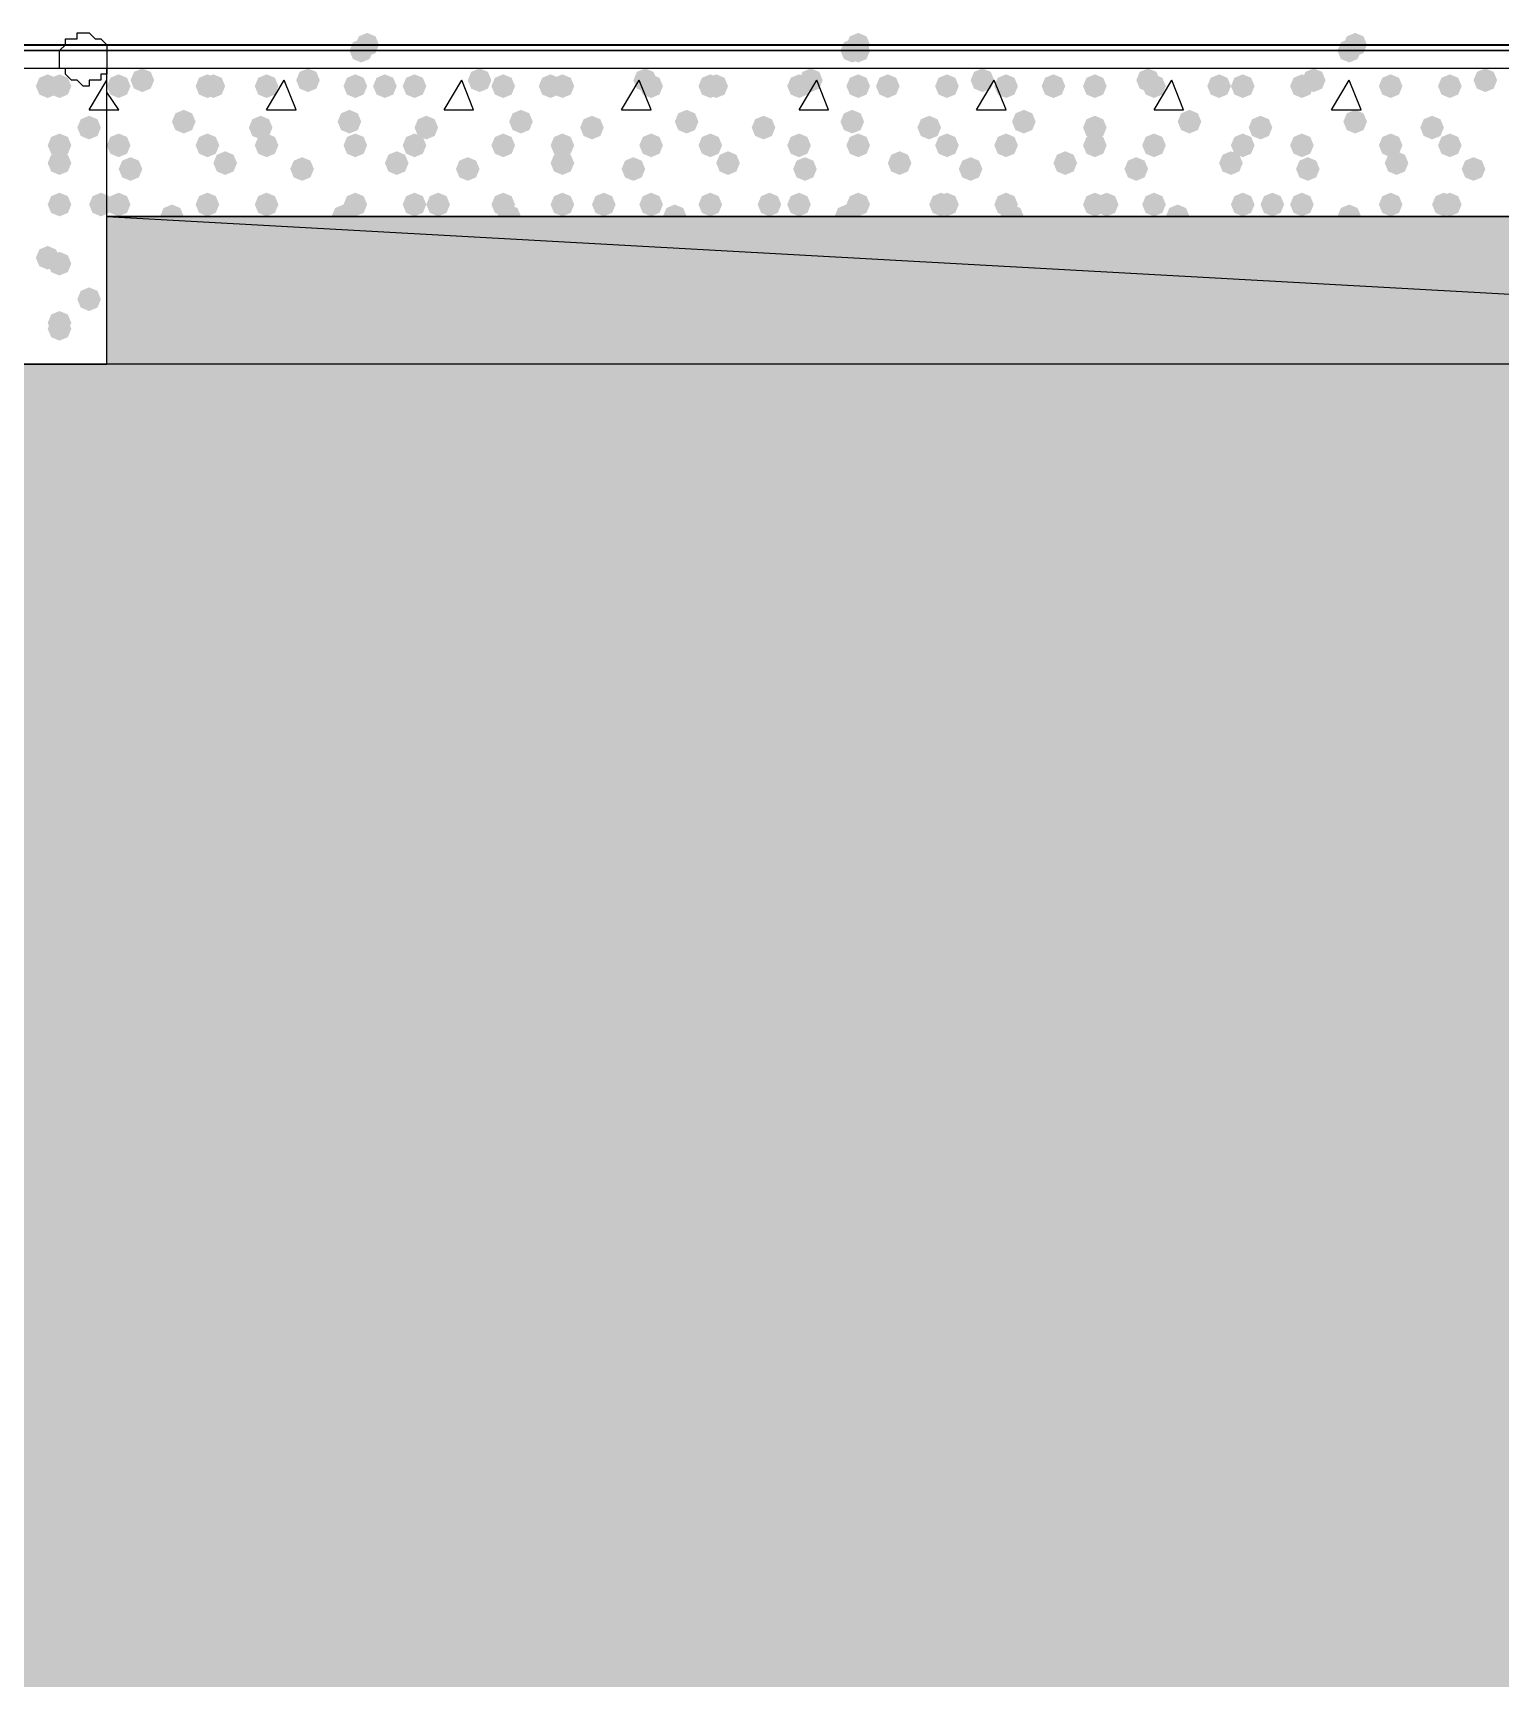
# Model space of a CAD drawing. Header units: millimetres. Extents: x 0 to 420, y 0 to 297.
# Drawn here: x 322.56 to 333.06, y 232.11 to 243.88 of the extents above; entities that cross this region are included whole.
import ezdxf

# ---------------------------------------------------------------- set-up
doc = ezdxf.new("R2010")
doc.units = ezdxf.units.MM
doc.layers.get('0').update_dxf_attribs({"linetype": 'CONTINUOUS'})

msp = doc.modelspace()

# ---------------------------------------------------------------- hatches: boundary and pattern name
at = {"true_color": 0x0000fe}
for points in [[(325.035333, 243.797667), (325.010463, 243.737871), (324.950667, 243.713), (324.890871, 243.737871), (324.866, 243.797667), (324.890871, 243.857462), (324.950667, 243.882333), (325.010462, 243.857463)], [(328.549, 243.797667), (328.524129, 243.737871), (328.464333, 243.713), (328.404537, 243.737871), (328.379667, 243.797667), (328.404537, 243.857462), (328.464333, 243.882333), (328.524129, 243.857463)], [(332.105, 243.797667), (332.080129, 243.737871), (332.020333, 243.713), (331.960537, 243.737871), (331.935667, 243.797667), (331.960537, 243.857462), (332.020333, 243.882333), (332.080129, 243.857463)], [(324.993, 243.755333), (324.968129, 243.695537), (324.908333, 243.670667), (324.848538, 243.695537), (324.823667, 243.755333), (324.848537, 243.815129), (324.908333, 243.84), (324.968129, 243.815129)], [(324.993, 243.755333), (324.968129, 243.695537), (324.908333, 243.670667), (324.848538, 243.695537), (324.823667, 243.755333), (324.848537, 243.815129), (324.908333, 243.84), (324.968129, 243.815129)], [(324.993, 243.755333), (324.968129, 243.695537), (324.908333, 243.670667), (324.848538, 243.695537), (324.823667, 243.755333), (324.848537, 243.815129), (324.908333, 243.84), (324.968129, 243.815129)], [(328.506667, 243.755333), (328.481796, 243.695537), (328.422, 243.670667), (328.362204, 243.695537), (328.337333, 243.755333), (328.362204, 243.815129), (328.422, 243.84), (328.481796, 243.815129)], [(328.506667, 243.755333), (328.481796, 243.695537), (328.422, 243.670667), (328.362204, 243.695537), (328.337333, 243.755333), (328.362204, 243.815129), (328.422, 243.84), (328.481796, 243.815129)], [(328.549, 243.755333), (328.524129, 243.695537), (328.464333, 243.670667), (328.404537, 243.695537), (328.379667, 243.755333), (328.404537, 243.815129), (328.464333, 243.84), (328.524129, 243.815129)], [(332.062667, 243.755333), (332.037796, 243.695537), (331.978, 243.670667), (331.918204, 243.695537), (331.893333, 243.755333), (331.918204, 243.815129), (331.978, 243.84), (332.037796, 243.815129)], [(332.062667, 243.755333), (332.037796, 243.695537), (331.978, 243.670667), (331.918204, 243.695537), (331.893333, 243.755333), (331.918204, 243.815129), (331.978, 243.84), (332.037796, 243.815129)], [(332.062667, 243.755333), (332.037796, 243.695537), (331.978, 243.670667), (331.918204, 243.695537), (331.893333, 243.755333), (331.918204, 243.815129), (331.978, 243.84), (332.037796, 243.815129)]]:
    msp.add_hatch(color=0, dxfattribs=at).paths.add_polyline_path(points, flags=0)
at = {"true_color": 0x000007}
h = msp.add_hatch(color=0, dxfattribs=at)
h.paths.add_polyline_path([(31.284333, 243.755333), (379.73, 243.755333)], flags=0)
h.paths.add_polyline_path([(379.73, 243.755333), (31.284333, 243.755333)], flags=0)
at = {"true_color": 0x000008}
for points in [[(323.426667, 243.543667), (323.401796, 243.483871), (323.342, 243.459), (323.282204, 243.483871), (323.257333, 243.543667), (323.282204, 243.603462), (323.342, 243.628333), (323.401796, 243.603463)], [(324.612, 243.543667), (324.587129, 243.483871), (324.527333, 243.459), (324.467538, 243.483871), (324.442667, 243.543667), (324.467537, 243.603462), (324.527333, 243.628333), (324.587129, 243.603463)], [(325.839667, 243.543667), (325.814796, 243.483871), (325.755, 243.459), (325.695204, 243.483871), (325.670333, 243.543667), (325.695204, 243.603462), (325.755, 243.628333), (325.814796, 243.603463)], [(327.025, 243.543667), (327.000129, 243.483871), (326.940333, 243.459), (326.880538, 243.483871), (326.855667, 243.543667), (326.880537, 243.603462), (326.940333, 243.628333), (327.000129, 243.603463)], [(328.210333, 243.543667), (328.185462, 243.483871), (328.125667, 243.459), (328.065871, 243.483871), (328.041, 243.543667), (328.065871, 243.603462), (328.125667, 243.628333), (328.185462, 243.603463)], [(329.438, 243.543667), (329.413129, 243.483871), (329.353333, 243.459), (329.293537, 243.483871), (329.268667, 243.543667), (329.293537, 243.603462), (329.353333, 243.628333), (329.413129, 243.603463)], [(330.623333, 243.543667), (330.598462, 243.483871), (330.538667, 243.459), (330.478871, 243.483871), (330.454, 243.543667), (330.478871, 243.603462), (330.538667, 243.628333), (330.598462, 243.603463)], [(331.808667, 243.543667), (331.783796, 243.483871), (331.724, 243.459), (331.664204, 243.483871), (331.639333, 243.543667), (331.664204, 243.603462), (331.724, 243.628333), (331.783796, 243.603463)], [(333.036333, 243.543667), (333.011462, 243.483871), (332.951667, 243.459), (332.891871, 243.483871), (332.867, 243.543667), (332.891871, 243.603462), (332.951667, 243.628333), (333.011462, 243.603463)], [(323.257333, 243.501333), (323.232462, 243.441537), (323.172667, 243.416667), (323.112871, 243.441537), (323.088, 243.501333), (323.112871, 243.561129), (323.172667, 243.586), (323.232462, 243.561129)], [(323.892333, 243.501333), (323.867462, 243.441537), (323.807667, 243.416667), (323.747871, 243.441537), (323.723, 243.501333), (323.747871, 243.561129), (323.807667, 243.586), (323.867462, 243.561129)], [(323.934667, 243.501333), (323.909796, 243.441537), (323.85, 243.416667), (323.790204, 243.441537), (323.765333, 243.501333), (323.790204, 243.561129), (323.85, 243.586), (323.909796, 243.561129)], [(324.315667, 243.501333), (324.290796, 243.441537), (324.231, 243.416667), (324.171204, 243.441537), (324.146333, 243.501333), (324.171204, 243.561129), (324.231, 243.586), (324.290796, 243.561129)], [(324.950667, 243.501333), (324.925796, 243.441537), (324.866, 243.416667), (324.806204, 243.441537), (324.781333, 243.501333), (324.806204, 243.561129), (324.866, 243.586), (324.925796, 243.561129)], [(325.162333, 243.501333), (325.137462, 243.441537), (325.077667, 243.416667), (325.017871, 243.441537), (324.993, 243.501333), (325.017871, 243.561129), (325.077667, 243.586), (325.137462, 243.561129)], [(325.374, 243.501333), (325.349129, 243.441537), (325.289333, 243.416667), (325.229537, 243.441537), (325.204667, 243.501333), (325.229537, 243.561129), (325.289333, 243.586), (325.349129, 243.561129)], [(326.009, 243.501333), (325.984129, 243.441537), (325.924333, 243.416667), (325.864537, 243.441537), (325.839667, 243.501333), (325.864537, 243.561129), (325.924333, 243.586), (325.984129, 243.561129)], [(326.347667, 243.501333), (326.322796, 243.441537), (326.263, 243.416667), (326.203204, 243.441537), (326.178333, 243.501333), (326.203204, 243.561129), (326.263, 243.586), (326.322796, 243.561129)], [(326.432333, 243.501333), (326.407462, 243.441537), (326.347667, 243.416667), (326.287871, 243.441537), (326.263, 243.501333), (326.287871, 243.561129), (326.347667, 243.586), (326.407462, 243.561129)], [(327.067333, 243.501333), (327.042462, 243.441537), (326.982667, 243.416667), (326.922871, 243.441537), (326.898, 243.501333), (326.922871, 243.561129), (326.982667, 243.586), (327.042462, 243.561129)], [(327.490667, 243.501333), (327.465796, 243.441537), (327.406, 243.416667), (327.346204, 243.441537), (327.321333, 243.501333), (327.346204, 243.561129), (327.406, 243.586), (327.465796, 243.561129)], [(327.533, 243.501333), (327.508129, 243.441537), (327.448333, 243.416667), (327.388537, 243.441537), (327.363667, 243.501333), (327.388537, 243.561129), (327.448333, 243.586), (327.508129, 243.561129)], [(328.125667, 243.501333), (328.100796, 243.441537), (328.041, 243.416667), (327.981204, 243.441537), (327.956333, 243.501333), (327.981204, 243.561129), (328.041, 243.586), (328.100796, 243.561129)], [(328.549, 243.501333), (328.524129, 243.441537), (328.464333, 243.416667), (328.404537, 243.441537), (328.379667, 243.501333), (328.404537, 243.561129), (328.464333, 243.586), (328.524129, 243.561129)], [(328.760667, 243.501333), (328.735796, 243.441537), (328.676, 243.416667), (328.616204, 243.441537), (328.591333, 243.501333), (328.616204, 243.561129), (328.676, 243.586), (328.735796, 243.561129)], [(329.184, 243.501333), (329.159129, 243.441537), (329.099333, 243.416667), (329.039537, 243.441537), (329.014667, 243.501333), (329.039537, 243.561129), (329.099333, 243.586), (329.159129, 243.561129)], [(329.607333, 243.501333), (329.582462, 243.441537), (329.522667, 243.416667), (329.462871, 243.441537), (329.438, 243.501333), (329.462871, 243.561129), (329.522667, 243.586), (329.582462, 243.561129)], [(329.946, 243.501333), (329.921129, 243.441537), (329.861333, 243.416667), (329.801537, 243.441537), (329.776667, 243.501333), (329.801537, 243.561129), (329.861333, 243.586), (329.921129, 243.561129)], [(330.242333, 243.501333), (330.217462, 243.441537), (330.157667, 243.416667), (330.097871, 243.441537), (330.073, 243.501333), (330.097871, 243.561129), (330.157667, 243.586), (330.217462, 243.561129)], [(330.665667, 243.501333), (330.640796, 243.441537), (330.581, 243.416667), (330.521204, 243.441537), (330.496333, 243.501333), (330.521204, 243.561129), (330.581, 243.586), (330.640796, 243.561129)], [(331.131333, 243.501333), (331.106462, 243.441537), (331.046667, 243.416667), (330.986871, 243.441537), (330.962, 243.501333), (330.986871, 243.561129), (331.046667, 243.586), (331.106462, 243.561129)], [(331.300667, 243.501333), (331.275796, 243.441537), (331.216, 243.416667), (331.156204, 243.441537), (331.131333, 243.501333), (331.156204, 243.561129), (331.216, 243.586), (331.275796, 243.561129)], [(331.724, 243.501333), (331.699129, 243.441537), (331.639333, 243.416667), (331.579538, 243.441537), (331.554667, 243.501333), (331.579537, 243.561129), (331.639333, 243.586), (331.699129, 243.561129)], [(332.359, 243.501333), (332.334129, 243.441537), (332.274333, 243.416667), (332.214538, 243.441537), (332.189667, 243.501333), (332.214537, 243.561129), (332.274333, 243.586), (332.334129, 243.561129)], [(332.359, 243.501333), (332.334129, 243.441537), (332.274333, 243.416667), (332.214538, 243.441537), (332.189667, 243.501333), (332.214537, 243.561129), (332.274333, 243.586), (332.334129, 243.561129)], [(332.782333, 243.501333), (332.757462, 243.441537), (332.697667, 243.416667), (332.637871, 243.441537), (332.613, 243.501333), (332.637871, 243.561129), (332.697667, 243.586), (332.757462, 243.561129)], [(323.723, 243.247333), (323.698129, 243.187537), (323.638333, 243.162667), (323.578538, 243.187537), (323.553667, 243.247333), (323.578537, 243.307129), (323.638333, 243.332), (323.698129, 243.307129)], [(324.273333, 243.205), (324.248462, 243.145204), (324.188667, 243.120333), (324.128871, 243.145204), (324.104, 243.205), (324.128871, 243.264796), (324.188667, 243.289667), (324.248462, 243.264796)], [(324.908333, 243.247333), (324.883462, 243.187537), (324.823667, 243.162667), (324.763871, 243.187537), (324.739, 243.247333), (324.763871, 243.307129), (324.823667, 243.332), (324.883462, 243.307129)], [(325.458667, 243.205), (325.433796, 243.145204), (325.374, 243.120333), (325.314204, 243.145204), (325.289333, 243.205), (325.314204, 243.264796), (325.374, 243.289667), (325.433796, 243.264796)], [(326.136, 243.247333), (326.111129, 243.187537), (326.051333, 243.162667), (325.991537, 243.187537), (325.966667, 243.247333), (325.991537, 243.307129), (326.051333, 243.332), (326.111129, 243.307129)], [(326.644, 243.205), (326.619129, 243.145204), (326.559333, 243.120333), (326.499537, 243.145204), (326.474667, 243.205), (326.499537, 243.264796), (326.559333, 243.289667), (326.619129, 243.264796)], [(327.321333, 243.247333), (327.296462, 243.187537), (327.236667, 243.162667), (327.176871, 243.187537), (327.152, 243.247333), (327.176871, 243.307129), (327.236667, 243.332), (327.296462, 243.307129)], [(327.871667, 243.205), (327.846796, 243.145204), (327.787, 243.120333), (327.727204, 243.145204), (327.702333, 243.205), (327.727204, 243.264796), (327.787, 243.289667), (327.846796, 243.264796)], [(328.506667, 243.247333), (328.481796, 243.187537), (328.422, 243.162667), (328.362204, 243.187537), (328.337333, 243.247333), (328.362204, 243.307129), (328.422, 243.332), (328.481796, 243.307129)], [(329.057, 243.205), (329.032129, 243.145204), (328.972333, 243.120333), (328.912537, 243.145204), (328.887667, 243.205), (328.912537, 243.264796), (328.972333, 243.289667), (329.032129, 243.264796)], [(329.734333, 243.247333), (329.709462, 243.187537), (329.649667, 243.162667), (329.589871, 243.187537), (329.565, 243.247333), (329.589871, 243.307129), (329.649667, 243.332), (329.709462, 243.307129)], [(330.242333, 243.205), (330.217462, 243.145204), (330.157667, 243.120333), (330.097871, 243.145204), (330.073, 243.205), (330.097871, 243.264796), (330.157667, 243.289667), (330.217462, 243.264796)], [(330.919667, 243.247333), (330.894796, 243.187537), (330.835, 243.162667), (330.775204, 243.187537), (330.750333, 243.247333), (330.775204, 243.307129), (330.835, 243.332), (330.894796, 243.307129)], [(331.427667, 243.205), (331.402796, 243.145204), (331.343, 243.120333), (331.283204, 243.145204), (331.258333, 243.205), (331.283204, 243.264796), (331.343, 243.289667), (331.402796, 243.264796)], [(332.105, 243.247333), (332.080129, 243.187537), (332.020333, 243.162667), (331.960537, 243.187537), (331.935667, 243.247333), (331.960537, 243.307129), (332.020333, 243.332), (332.080129, 243.307129)], [(332.655333, 243.205), (332.630463, 243.145204), (332.570667, 243.120333), (332.510871, 243.145204), (332.486, 243.205), (332.510871, 243.264796), (332.570667, 243.289667), (332.630462, 243.264796)], [(323.257333, 243.078), (323.232462, 243.018204), (323.172667, 242.993333), (323.112871, 243.018204), (323.088, 243.078), (323.112871, 243.137796), (323.172667, 243.162667), (323.232462, 243.137796)], [(323.892333, 243.078), (323.867462, 243.018204), (323.807667, 242.993333), (323.747871, 243.018204), (323.723, 243.078), (323.747871, 243.137796), (323.807667, 243.162667), (323.867462, 243.137796)], [(324.315667, 243.078), (324.290796, 243.018204), (324.231, 242.993333), (324.171204, 243.018204), (324.146333, 243.078), (324.171204, 243.137796), (324.231, 243.162667), (324.290796, 243.137796)], [(324.950667, 243.078), (324.925796, 243.018204), (324.866, 242.993333), (324.806204, 243.018204), (324.781333, 243.078), (324.806204, 243.137796), (324.866, 243.162667), (324.925796, 243.137796)], [(325.374, 243.078), (325.349129, 243.018204), (325.289333, 242.993333), (325.229537, 243.018204), (325.204667, 243.078), (325.229537, 243.137796), (325.289333, 243.162667), (325.349129, 243.137796)], [(326.009, 243.078), (325.984129, 243.018204), (325.924333, 242.993333), (325.864537, 243.018204), (325.839667, 243.078), (325.864537, 243.137796), (325.924333, 243.162667), (325.984129, 243.137796)], [(326.432333, 243.078), (326.407462, 243.018204), (326.347667, 242.993333), (326.287871, 243.018204), (326.263, 243.078), (326.287871, 243.137796), (326.347667, 243.162667), (326.407462, 243.137796)], [(327.067333, 243.078), (327.042462, 243.018204), (326.982667, 242.993333), (326.922871, 243.018204), (326.898, 243.078), (326.922871, 243.137796), (326.982667, 243.162667), (327.042462, 243.137796)], [(327.490667, 243.078), (327.465796, 243.018204), (327.406, 242.993333), (327.346204, 243.018204), (327.321333, 243.078), (327.346204, 243.137796), (327.406, 243.162667), (327.465796, 243.137796)], [(328.125667, 243.078), (328.100796, 243.018204), (328.041, 242.993333), (327.981204, 243.018204), (327.956333, 243.078), (327.981204, 243.137796), (328.041, 243.162667), (328.100796, 243.137796)], [(328.549, 243.078), (328.524129, 243.018204), (328.464333, 242.993333), (328.404537, 243.018204), (328.379667, 243.078), (328.404537, 243.137796), (328.464333, 243.162667), (328.524129, 243.137796)], [(329.184, 243.078), (329.159129, 243.018204), (329.099333, 242.993333), (329.039537, 243.018204), (329.014667, 243.078), (329.039537, 243.137796), (329.099333, 243.162667), (329.159129, 243.137796)], [(329.607333, 243.078), (329.582462, 243.018204), (329.522667, 242.993333), (329.462871, 243.018204), (329.438, 243.078), (329.462871, 243.137796), (329.522667, 243.162667), (329.582462, 243.137796)], [(330.242333, 243.078), (330.217462, 243.018204), (330.157667, 242.993333), (330.097871, 243.018204), (330.073, 243.078), (330.097871, 243.137796), (330.157667, 243.162667), (330.217462, 243.137796)], [(330.665667, 243.078), (330.640796, 243.018204), (330.581, 242.993333), (330.521204, 243.018204), (330.496333, 243.078), (330.521204, 243.137796), (330.581, 243.162667), (330.640796, 243.137796)], [(331.300667, 243.078), (331.275796, 243.018204), (331.216, 242.993333), (331.156204, 243.018204), (331.131333, 243.078), (331.156204, 243.137796), (331.216, 243.162667), (331.275796, 243.137796)], [(331.724, 243.078), (331.699129, 243.018204), (331.639333, 242.993333), (331.579538, 243.018204), (331.554667, 243.078), (331.579537, 243.137796), (331.639333, 243.162667), (331.699129, 243.137796)], [(332.359, 243.078), (332.334129, 243.018204), (332.274333, 242.993333), (332.214538, 243.018204), (332.189667, 243.078), (332.214537, 243.137796), (332.274333, 243.162667), (332.334129, 243.137796)], [(332.782333, 243.078), (332.757462, 243.018204), (332.697667, 242.993333), (332.637871, 243.018204), (332.613, 243.078), (332.637871, 243.137796), (332.697667, 243.162667), (332.757462, 243.137796)], [(324.019333, 242.951), (323.994462, 242.891204), (323.934667, 242.866333), (323.874871, 242.891204), (323.85, 242.951), (323.874871, 243.010796), (323.934667, 243.035667), (323.994462, 243.010796)], [(325.247, 242.951), (325.222129, 242.891204), (325.162333, 242.866333), (325.102538, 242.891204), (325.077667, 242.951), (325.102537, 243.010796), (325.162333, 243.035667), (325.222129, 243.010796)], [(326.432333, 242.951), (326.407462, 242.891204), (326.347667, 242.866333), (326.287871, 242.891204), (326.263, 242.951), (326.287871, 243.010796), (326.347667, 243.035667), (326.407462, 243.010796)], [(327.617667, 242.951), (327.592796, 242.891204), (327.533, 242.866333), (327.473204, 242.891204), (327.448333, 242.951), (327.473204, 243.010796), (327.533, 243.035667), (327.592796, 243.010796)], [(328.845333, 242.951), (328.820462, 242.891204), (328.760667, 242.866333), (328.700871, 242.891204), (328.676, 242.951), (328.700871, 243.010796), (328.760667, 243.035667), (328.820462, 243.010796)], [(330.030667, 242.951), (330.005796, 242.891204), (329.946, 242.866333), (329.886204, 242.891204), (329.861333, 242.951), (329.886204, 243.010796), (329.946, 243.035667), (330.005796, 243.010796)], [(331.216, 242.951), (331.191129, 242.891204), (331.131333, 242.866333), (331.071537, 242.891204), (331.046667, 242.951), (331.071537, 243.010796), (331.131333, 243.035667), (331.191129, 243.010796)], [(332.401333, 242.951), (332.376463, 242.891204), (332.316667, 242.866333), (332.256871, 242.891204), (332.232, 242.951), (332.256871, 243.010796), (332.316667, 243.035667), (332.376462, 243.010796)], [(323.342, 242.908667), (323.317129, 242.848871), (323.257333, 242.824), (323.197538, 242.848871), (323.172667, 242.908667), (323.197537, 242.968462), (323.257333, 242.993333), (323.317129, 242.968463)], [(324.569667, 242.908667), (324.544796, 242.848871), (324.485, 242.824), (324.425204, 242.848871), (324.400333, 242.908667), (324.425204, 242.968462), (324.485, 242.993333), (324.544796, 242.968463)], [(325.755, 242.908667), (325.730129, 242.848871), (325.670333, 242.824), (325.610537, 242.848871), (325.585667, 242.908667), (325.610537, 242.968462), (325.670333, 242.993333), (325.730129, 242.968463)], [(326.940333, 242.908667), (326.915462, 242.848871), (326.855667, 242.824), (326.795871, 242.848871), (326.771, 242.908667), (326.795871, 242.968462), (326.855667, 242.993333), (326.915462, 242.968463)], [(328.168, 242.908667), (328.143129, 242.848871), (328.083333, 242.824), (328.023537, 242.848871), (327.998667, 242.908667), (328.023537, 242.968462), (328.083333, 242.993333), (328.143129, 242.968463)], [(329.353333, 242.908667), (329.328463, 242.848871), (329.268667, 242.824), (329.208871, 242.848871), (329.184, 242.908667), (329.208871, 242.968462), (329.268667, 242.993333), (329.328462, 242.968463)], [(330.538667, 242.908667), (330.513796, 242.848871), (330.454, 242.824), (330.394204, 242.848871), (330.369333, 242.908667), (330.394204, 242.968462), (330.454, 242.993333), (330.513796, 242.968463)], [(331.766333, 242.908667), (331.741463, 242.848871), (331.681667, 242.824), (331.621871, 242.848871), (331.597, 242.908667), (331.621871, 242.968462), (331.681667, 242.993333), (331.741462, 242.968463)], [(332.951667, 242.908667), (332.926796, 242.848871), (332.867, 242.824), (332.807204, 242.848871), (332.782333, 242.908667), (332.807204, 242.968462), (332.867, 242.993333), (332.926796, 242.968463)], [(323.257333, 242.654667), (323.232462, 242.594871), (323.172667, 242.57), (323.112871, 242.594871), (323.088, 242.654667), (323.112871, 242.714462), (323.172667, 242.739333), (323.232462, 242.714463)], [(323.892333, 242.654667), (323.867462, 242.594871), (323.807667, 242.57), (323.747871, 242.594871), (323.723, 242.654667), (323.747871, 242.714462), (323.807667, 242.739333), (323.867462, 242.714463)], [(324.315667, 242.654667), (324.290796, 242.594871), (324.231, 242.57), (324.171204, 242.594871), (324.146333, 242.654667), (324.171204, 242.714462), (324.231, 242.739333), (324.290796, 242.714463)], [(324.315667, 242.654667), (324.290796, 242.594871), (324.231, 242.57), (324.171204, 242.594871), (324.146333, 242.654667), (324.171204, 242.714462), (324.231, 242.739333), (324.290796, 242.714463)], [(324.950667, 242.654667), (324.925796, 242.594871), (324.866, 242.57), (324.806204, 242.594871), (324.781333, 242.654667), (324.806204, 242.714462), (324.866, 242.739333), (324.925796, 242.714463)], [(325.374, 242.654667), (325.349129, 242.594871), (325.289333, 242.57), (325.229537, 242.594871), (325.204667, 242.654667), (325.229537, 242.714462), (325.289333, 242.739333), (325.349129, 242.714463)], [(325.543333, 242.654667), (325.518462, 242.594871), (325.458667, 242.57), (325.398871, 242.594871), (325.374, 242.654667), (325.398871, 242.714462), (325.458667, 242.739333), (325.518462, 242.714463)], [(326.009, 242.654667), (325.984129, 242.594871), (325.924333, 242.57), (325.864537, 242.594871), (325.839667, 242.654667), (325.864537, 242.714462), (325.924333, 242.739333), (325.984129, 242.714463)], [(326.432333, 242.654667), (326.407462, 242.594871), (326.347667, 242.57), (326.287871, 242.594871), (326.263, 242.654667), (326.287871, 242.714462), (326.347667, 242.739333), (326.407462, 242.714463)], [(326.728667, 242.654667), (326.703796, 242.594871), (326.644, 242.57), (326.584204, 242.594871), (326.559333, 242.654667), (326.584204, 242.714462), (326.644, 242.739333), (326.703796, 242.714463)], [(327.067333, 242.654667), (327.042462, 242.594871), (326.982667, 242.57), (326.922871, 242.594871), (326.898, 242.654667), (326.922871, 242.714462), (326.982667, 242.739333), (327.042462, 242.714463)], [(327.490667, 242.654667), (327.465796, 242.594871), (327.406, 242.57), (327.346204, 242.594871), (327.321333, 242.654667), (327.346204, 242.714462), (327.406, 242.739333), (327.465796, 242.714463)], [(327.914, 242.654667), (327.889129, 242.594871), (327.829333, 242.57), (327.769537, 242.594871), (327.744667, 242.654667), (327.769537, 242.714462), (327.829333, 242.739333), (327.889129, 242.714463)], [(328.125667, 242.654667), (328.100796, 242.594871), (328.041, 242.57), (327.981204, 242.594871), (327.956333, 242.654667), (327.981204, 242.714462), (328.041, 242.739333), (328.100796, 242.714463)], [(328.549, 242.654667), (328.524129, 242.594871), (328.464333, 242.57), (328.404537, 242.594871), (328.379667, 242.654667), (328.404537, 242.714462), (328.464333, 242.739333), (328.524129, 242.714463)], [(329.141667, 242.654667), (329.116796, 242.594871), (329.057, 242.57), (328.997204, 242.594871), (328.972333, 242.654667), (328.997204, 242.714462), (329.057, 242.739333), (329.116796, 242.714463)], [(329.184, 242.654667), (329.159129, 242.594871), (329.099333, 242.57), (329.039537, 242.594871), (329.014667, 242.654667), (329.039537, 242.714462), (329.099333, 242.739333), (329.159129, 242.714463)], [(329.607333, 242.654667), (329.582462, 242.594871), (329.522667, 242.57), (329.462871, 242.594871), (329.438, 242.654667), (329.462871, 242.714462), (329.522667, 242.739333), (329.582462, 242.714463)], [(330.242333, 242.654667), (330.217462, 242.594871), (330.157667, 242.57), (330.097871, 242.594871), (330.073, 242.654667), (330.097871, 242.714462), (330.157667, 242.739333), (330.217462, 242.714463)], [(330.327, 242.654667), (330.302129, 242.594871), (330.242333, 242.57), (330.182538, 242.594871), (330.157667, 242.654667), (330.182537, 242.714462), (330.242333, 242.739333), (330.302129, 242.714463)], [(330.665667, 242.654667), (330.640796, 242.594871), (330.581, 242.57), (330.521204, 242.594871), (330.496333, 242.654667), (330.521204, 242.714462), (330.581, 242.739333), (330.640796, 242.714463)], [(331.300667, 242.654667), (331.275796, 242.594871), (331.216, 242.57), (331.156204, 242.594871), (331.131333, 242.654667), (331.156204, 242.714462), (331.216, 242.739333), (331.275796, 242.714463)], [(331.512333, 242.654667), (331.487462, 242.594871), (331.427667, 242.57), (331.367871, 242.594871), (331.343, 242.654667), (331.367871, 242.714462), (331.427667, 242.739333), (331.487462, 242.714463)], [(331.724, 242.654667), (331.699129, 242.594871), (331.639333, 242.57), (331.579538, 242.594871), (331.554667, 242.654667), (331.579537, 242.714462), (331.639333, 242.739333), (331.699129, 242.714463)], [(332.359, 242.654667), (332.334129, 242.594871), (332.274333, 242.57), (332.214538, 242.594871), (332.189667, 242.654667), (332.214537, 242.714462), (332.274333, 242.739333), (332.334129, 242.714463)], [(332.74, 242.654667), (332.715129, 242.594871), (332.655333, 242.57), (332.595537, 242.594871), (332.570667, 242.654667), (332.595537, 242.714462), (332.655333, 242.739333), (332.715129, 242.714463)], [(332.782333, 242.654667), (332.757462, 242.594871), (332.697667, 242.57), (332.637871, 242.594871), (332.613, 242.654667), (332.637871, 242.714462), (332.697667, 242.739333), (332.757462, 242.714463)], [(323.638333, 242.57), (323.613462, 242.510204), (323.553667, 242.485333), (323.493871, 242.510204), (323.469, 242.57), (323.493871, 242.629796), (323.553667, 242.654667), (323.613462, 242.629796)], [(324.866, 242.57), (324.841129, 242.510204), (324.781333, 242.485333), (324.721537, 242.510204), (324.696667, 242.57), (324.721537, 242.629796), (324.781333, 242.654667), (324.841129, 242.629796)], [(326.051333, 242.57), (326.026462, 242.510204), (325.966667, 242.485333), (325.906871, 242.510204), (325.882, 242.57), (325.906871, 242.629796), (325.966667, 242.654667), (326.026462, 242.629796)], [(327.236667, 242.57), (327.211796, 242.510204), (327.152, 242.485333), (327.092204, 242.510204), (327.067333, 242.57), (327.092204, 242.629796), (327.152, 242.654667), (327.211796, 242.629796)], [(328.464333, 242.57), (328.439462, 242.510204), (328.379667, 242.485333), (328.319871, 242.510204), (328.295, 242.57), (328.319871, 242.629796), (328.379667, 242.654667), (328.439462, 242.629796)], [(329.649667, 242.57), (329.624796, 242.510204), (329.565, 242.485333), (329.505204, 242.510204), (329.480333, 242.57), (329.505204, 242.629796), (329.565, 242.654667), (329.624796, 242.629796)], [(330.835, 242.57), (330.810129, 242.510204), (330.750333, 242.485333), (330.690538, 242.510204), (330.665667, 242.57), (330.690537, 242.629796), (330.750333, 242.654667), (330.810129, 242.629796)], [(332.062667, 242.57), (332.037796, 242.510204), (331.978, 242.485333), (331.918204, 242.510204), (331.893333, 242.57), (331.918204, 242.629796), (331.978, 242.654667), (332.037796, 242.629796)]]:
    msp.add_hatch(color=0, dxfattribs=at).paths.add_polyline_path(points, flags=0)
at = {"true_color": 0x000007}
for points in [[(322.749333, 243.501333), (322.724462, 243.441537), (322.664667, 243.416667), (322.604871, 243.441537), (322.58, 243.501333), (322.604871, 243.561129), (322.664667, 243.586), (322.724462, 243.561129)], [(322.834, 243.501333), (322.809129, 243.441537), (322.749333, 243.416667), (322.689537, 243.441537), (322.664667, 243.501333), (322.689537, 243.561129), (322.749333, 243.586), (322.809129, 243.561129)], [(323.045667, 243.205), (323.020796, 243.145204), (322.961, 243.120333), (322.901204, 243.145204), (322.876333, 243.205), (322.901204, 243.264796), (322.961, 243.289667), (323.020796, 243.264796)], [(322.834, 243.078), (322.809129, 243.018204), (322.749333, 242.993333), (322.689537, 243.018204), (322.664667, 243.078), (322.689537, 243.137796), (322.749333, 243.162667), (322.809129, 243.137796)], [(322.834, 242.951), (322.809129, 242.891204), (322.749333, 242.866333), (322.689537, 242.891204), (322.664667, 242.951), (322.689537, 243.010796), (322.749333, 243.035667), (322.809129, 243.010796)], [(322.834, 242.654667), (322.809129, 242.594871), (322.749333, 242.57), (322.689537, 242.594871), (322.664667, 242.654667), (322.689537, 242.714462), (322.749333, 242.739333), (322.809129, 242.714463)], [(323.130333, 242.654667), (323.105462, 242.594871), (323.045667, 242.57), (322.985871, 242.594871), (322.961, 242.654667), (322.985871, 242.714462), (323.045667, 242.739333), (323.105462, 242.714463)], [(322.749333, 242.273667), (322.724462, 242.213871), (322.664667, 242.189), (322.604871, 242.213871), (322.58, 242.273667), (322.604871, 242.333462), (322.664667, 242.358333), (322.724462, 242.333463)], [(322.834, 242.231333), (322.809129, 242.171537), (322.749333, 242.146667), (322.689537, 242.171537), (322.664667, 242.231333), (322.689537, 242.291129), (322.749333, 242.316), (322.809129, 242.291129)], [(323.045667, 241.977333), (323.020796, 241.917537), (322.961, 241.892667), (322.901204, 241.917537), (322.876333, 241.977333), (322.901204, 242.037129), (322.961, 242.062), (323.020796, 242.037129)], [(322.834, 241.808), (322.809129, 241.748204), (322.749333, 241.723333), (322.689537, 241.748204), (322.664667, 241.808), (322.689537, 241.867796), (322.749333, 241.892667), (322.809129, 241.867796)], [(322.834, 241.765667), (322.809129, 241.705871), (322.749333, 241.681), (322.689537, 241.705871), (322.664667, 241.765667), (322.689537, 241.825462), (322.749333, 241.850333), (322.809129, 241.825463)]]:
    msp.add_hatch(color=0, dxfattribs=at).paths.add_polyline_path(points, flags=0)
at = {"true_color": 0x000008}
h = msp.add_hatch(color=0, dxfattribs=at)
h.paths.add_polyline_path([(342.180333, 242.57), (323.088, 242.57), (342.180333, 241.511667)], flags=0)
h.paths.add_polyline_path([(323.088, 242.57), (342.180333, 241.511667), (323.088, 241.511667)], flags=0)
h = msp.add_hatch(color=0, dxfattribs=at)
h.paths.add_polyline_path([(378.544667, 241.511667), (32.469667, 241.511667), (378.544667, 222.461667)], flags=0)
h.paths.add_polyline_path([(32.469667, 241.511667), (378.544667, 222.461667), (32.469667, 222.461667)], flags=0)

# ---------------------------------------------------------------- linework, layer by layer
at = {"color": 0, "true_color": 0x000007}
for points in [[(323.088, 243.713), (323.088, 243.670667), (323.088, 243.628333), (323.088, 243.586), (323.045667, 243.586), (323.045667, 243.543667), (323.003333, 243.543667), (322.961, 243.543667), (322.961, 243.501333), (322.918667, 243.501333), (322.876333, 243.543667), (322.834, 243.543667), (322.791667, 243.586), (322.791667, 243.628333), (322.749333, 243.628333), (322.749333, 243.670667), (322.749333, 243.713), (322.749333, 243.755333), (322.791667, 243.797667), (322.791667, 243.84), (322.834, 243.84), (322.876333, 243.84), (322.876333, 243.882333), (322.918667, 243.882333), (322.961, 243.882333), (323.003333, 243.84), (323.045667, 243.84), (323.088, 243.797667), (323.088, 243.755333)], [(31.284333, 243.755333), (379.73, 243.755333)], [(31.284333, 243.755333), (379.73, 243.755333)], [(379.73, 243.755333), (31.284333, 243.755333)], [(320.971333, 243.628333), (320.971333, 241.511667), (323.088, 241.511667), (323.088, 243.628333)]]:
    msp.add_lwpolyline(points, close=True, dxfattribs=at)
for points in [[(379.73, 243.797667), (31.242, 243.797667), (379.73, 243.797667), (31.242, 243.755333)], [(379.73, 243.797667), (31.242, 243.797667), (31.242, 243.755333)], [(379.73, 243.755333), (31.284333, 243.755333), (31.242, 243.755333)], [(31.284333, 243.755333), (379.73, 243.755333)], [(31.284333, 243.755333), (379.73, 243.755333)], [(342.180333, 243.628333), (323.088, 243.628333)], [(322.961, 243.332), (323.088, 243.543667)], [(323.088, 243.459), (323.088, 243.543667)], [(322.961, 243.332), (323.088, 243.332)], [(323.088, 242.57), (342.180333, 242.57)]]:
    msp.add_lwpolyline(points, dxfattribs=at)
at = {"color": 0, "true_color": 0x000008}
for points in [[(324.231, 243.332), (324.358, 243.543667)], [(324.442667, 243.332), (324.358, 243.543667)], [(325.501, 243.332), (325.628, 243.543667)], [(325.712667, 243.332), (325.628, 243.543667)], [(326.771, 243.332), (326.898, 243.543667)], [(326.982667, 243.332), (326.898, 243.543667)], [(328.041, 243.332), (328.168, 243.543667)], [(328.252667, 243.332), (328.168, 243.543667)], [(329.311, 243.332), (329.438, 243.543667)], [(329.522667, 243.332), (329.438, 243.543667)], [(330.581, 243.332), (330.708, 243.543667)], [(330.792667, 243.332), (330.708, 243.543667)], [(331.851, 243.332), (331.978, 243.543667)], [(332.062667, 243.332), (331.978, 243.543667)], [(323.172667, 243.332), (323.088, 243.459)], [(323.088, 243.332), (323.172667, 243.332)], [(324.231, 243.332), (324.442667, 243.332)], [(325.501, 243.332), (325.712667, 243.332)], [(326.771, 243.332), (326.982667, 243.332)], [(328.041, 243.332), (328.252667, 243.332)], [(329.311, 243.332), (329.522667, 243.332)], [(330.581, 243.332), (330.792667, 243.332)], [(331.851, 243.332), (332.062667, 243.332)]]:
    msp.add_lwpolyline(points, dxfattribs=at)
for points in [[(342.180333, 242.57), (323.088, 242.57), (342.180333, 241.511667)], [(323.088, 242.57), (342.180333, 241.511667), (323.088, 241.511667)], [(378.544667, 241.511667), (32.469667, 241.511667), (378.544667, 222.461667)]]:
    msp.add_lwpolyline(points, close=True, dxfattribs=at)

doc.saveas('drawing.dxf')
